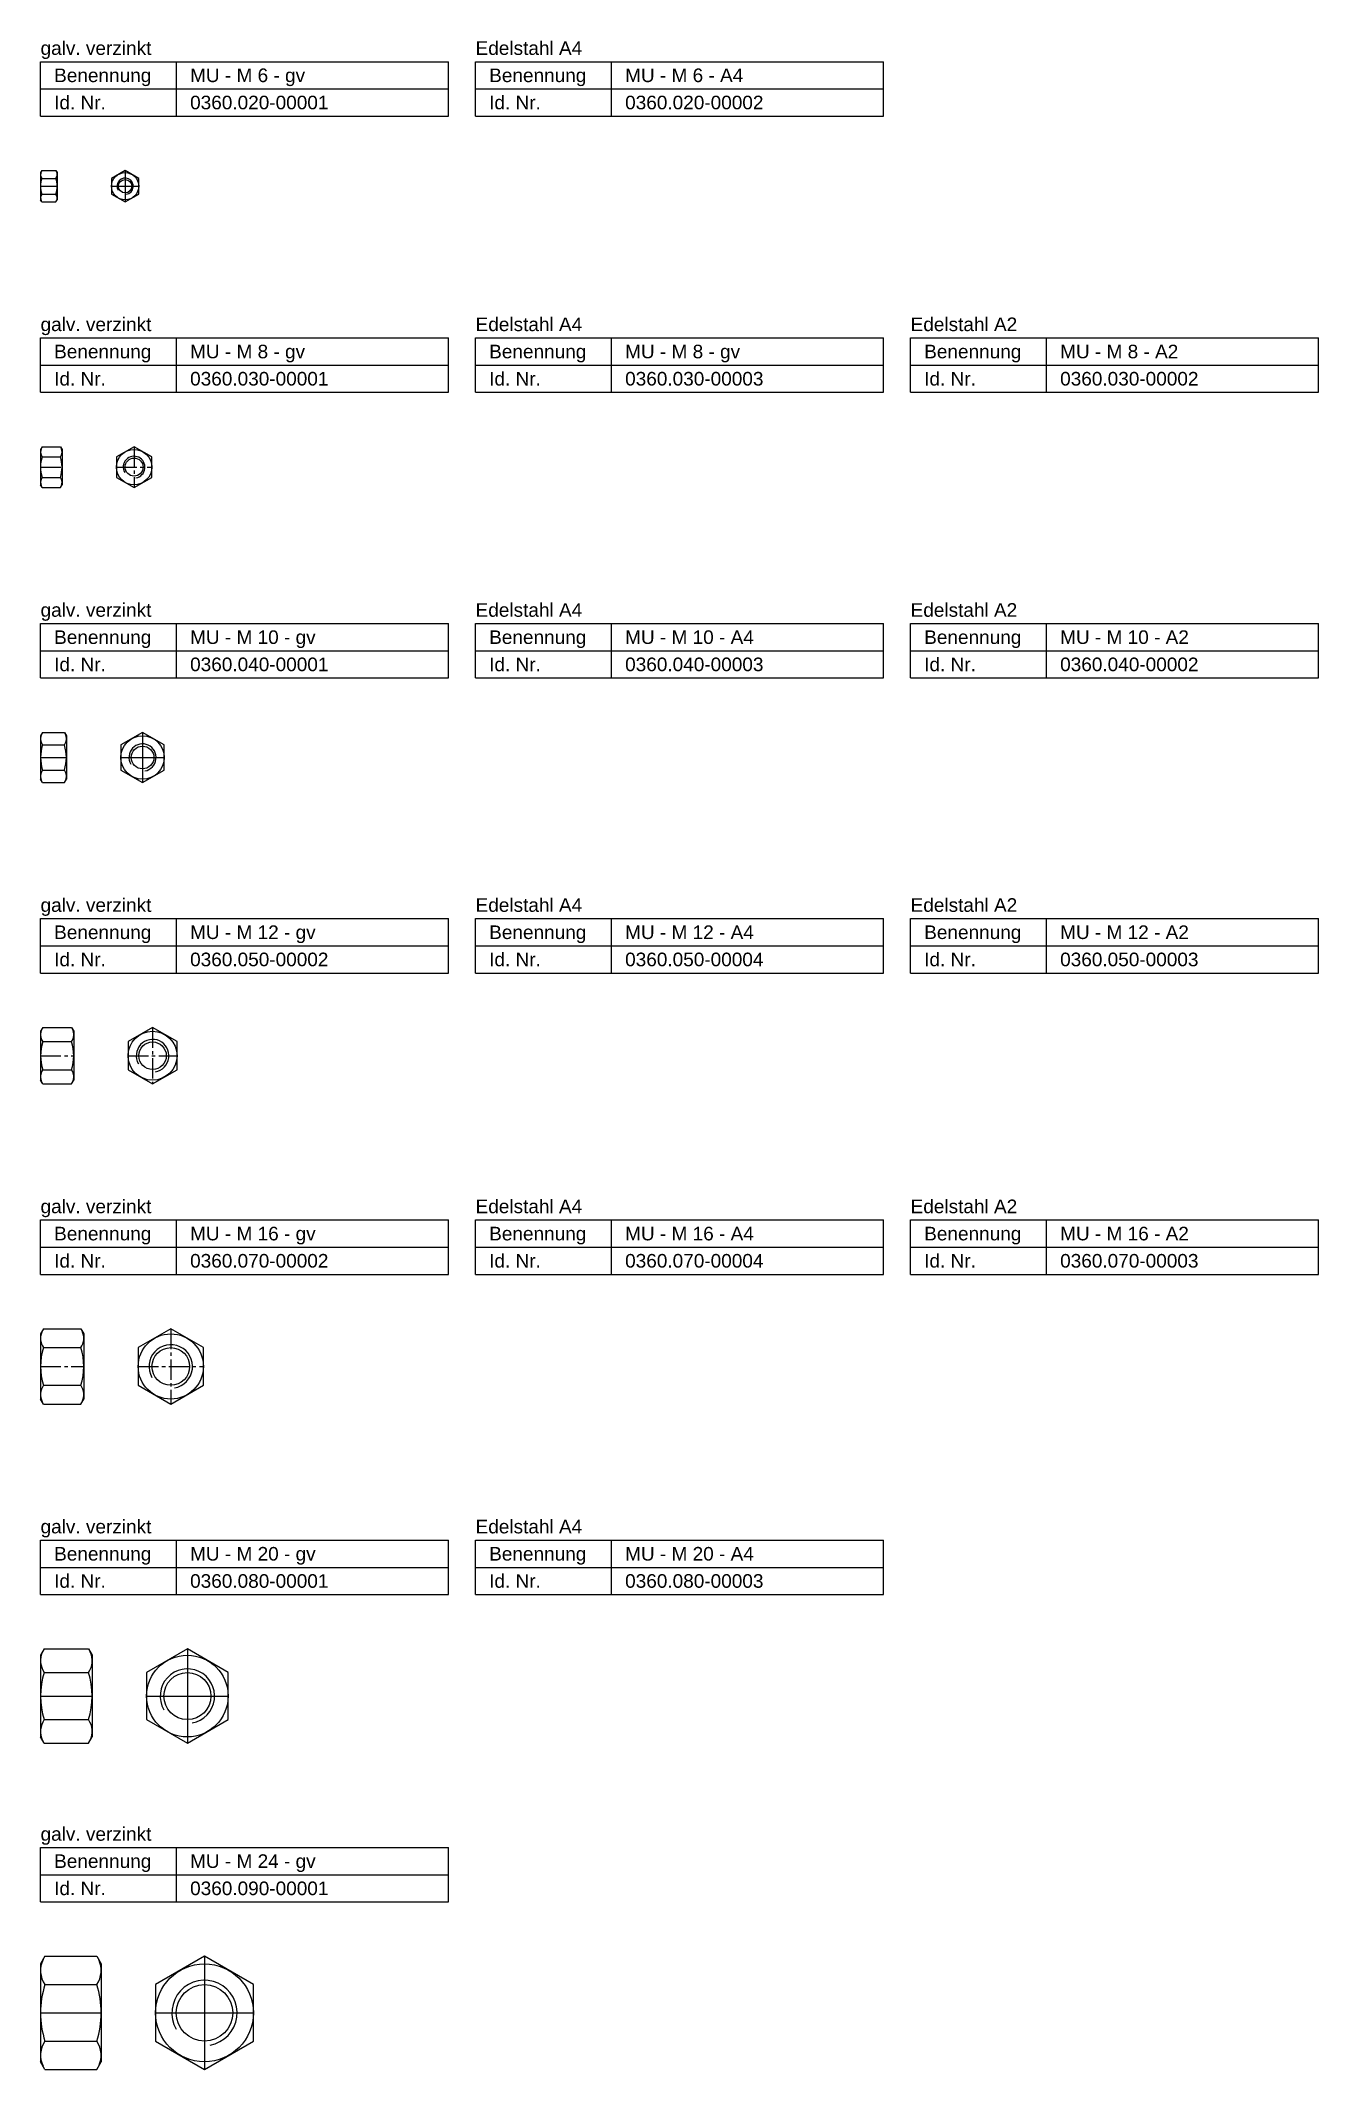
# Model space of a CAD drawing. Header units: millimetres. Extents: x -218 to 252, y 1890 to 2636.
import ezdxf

# ---------------------------------------------------------------- set-up
doc = ezdxf.new("R2010")
doc.units = ezdxf.units.MM
doc.header["$LTSCALE"] = 10
doc.header["$MEASUREMENT"] = 0
doc.linetypes.add('MITTE2', pattern=[1.125, 0.75, -0.125, 0.125, -0.125])
doc.layers.add('HALFEN', color=2, linetype='CONTINUOUS')
doc.styles.add('ARIAL50', font='ARIAL.TTF', dxfattribs={"height": 5})

msp = doc.modelspace()

# ---------------------------------------------------------------- linework, layer by layer
at = {"layer": 'HALFEN'}
for p, q in [((-217.75, 2628.01), (-67.75, 2628.01)), ((-217.75, 2608.01), (-217.75, 2628.01)), ((-167.75, 2608.01), (-167.75, 2628.01)), ((-67.75, 2608.01), (-67.75, 2628.01)), ((-57.75, 2628.01), (92.25, 2628.01)), ((-57.75, 2608.01), (-57.75, 2628.01)), ((-7.75, 2608.01), (-7.75, 2628.01)), ((92.25, 2608.01), (92.25, 2628.01)), ((-217.75, 2618.01), (-67.75, 2618.01)), ((-57.75, 2618.01), (92.25, 2618.01)), ((-217.75, 2608.01), (-67.75, 2608.01)), ((-57.75, 2608.01), (92.25, 2608.01)), ((-217.3, 2588.01), (-217.75, 2587.23)), ((-217.75, 2587.23), (-217.75, 2577.23)), ((-217.3, 2588.01), (-212.1, 2588.01)), ((-217.3, 2585.12), (-212.1, 2585.12)), ((-212.1, 2588.01), (-211.65, 2587.23)), ((-211.65, 2587.23), (-211.65, 2577.23)), ((-217.3, 2576.46), (-217.75, 2577.23)), ((-217.3, 2579.35), (-212.1, 2579.35)), ((-217.3, 2576.46), (-212.1, 2576.46)), ((-212.1, 2576.46), (-211.65, 2577.23)), ((-217.75, 2526.46), (-67.75, 2526.46)), ((-217.75, 2506.46), (-217.75, 2526.46)), ((-167.75, 2506.46), (-167.75, 2526.46)), ((-67.75, 2506.46), (-67.75, 2526.46)), ((-57.75, 2526.46), (92.25, 2526.46)), ((-57.75, 2506.46), (-57.75, 2526.46)), ((-7.75, 2506.46), (-7.75, 2526.46)), ((92.25, 2506.46), (92.25, 2526.46)), ((102.25, 2526.46), (252.25, 2526.46)), ((102.25, 2506.46), (102.25, 2526.46)), ((152.25, 2506.46), (152.25, 2526.46)), ((252.25, 2506.46), (252.25, 2526.46)), ((-217.75, 2516.46), (-67.75, 2516.46)), ((-57.75, 2516.46), (92.25, 2516.46)), ((102.25, 2516.46), (252.25, 2516.46)), ((-217.75, 2506.46), (-67.75, 2506.46)), ((-57.75, 2506.46), (92.25, 2506.46)), ((102.25, 2506.46), (252.25, 2506.46)), ((-217.17, 2486.46), (-217.75, 2485.45)), ((-217.75, 2485.45), (-217.75, 2472.45)), ((-217.17, 2486.46), (-210.43, 2486.46)), ((-210.43, 2486.46), (-209.85, 2485.45)), ((-209.85, 2485.45), (-209.85, 2472.45)), ((-217.17, 2482.71), (-210.43, 2482.71)), ((-217.17, 2471.44), (-217.75, 2472.45)), ((-217.17, 2475.2), (-210.43, 2475.2)), ((-217.17, 2471.44), (-210.43, 2471.44)), ((-210.43, 2471.44), (-209.85, 2472.45)), ((-217.75, 2421.44), (-67.75, 2421.44)), ((-217.75, 2401.44), (-217.75, 2421.44)), ((-167.75, 2401.44), (-167.75, 2421.44)), ((-67.75, 2401.44), (-67.75, 2421.44)), ((-57.75, 2421.44), (92.25, 2421.44)), ((-57.75, 2401.44), (-57.75, 2421.44)), ((-7.75, 2401.44), (-7.75, 2421.44)), ((92.25, 2401.44), (92.25, 2421.44)), ((102.25, 2421.44), (252.25, 2421.44)), ((102.25, 2401.44), (102.25, 2421.44)), ((152.25, 2401.44), (152.25, 2421.44)), ((252.25, 2401.44), (252.25, 2421.44)), ((-217.75, 2411.44), (-67.75, 2411.44)), ((-57.75, 2411.44), (92.25, 2411.44)), ((102.25, 2411.44), (252.25, 2411.44)), ((-217.75, 2401.44), (-67.75, 2401.44)), ((-57.75, 2401.44), (92.25, 2401.44)), ((102.25, 2401.44), (252.25, 2401.44)), ((-217.03, 2381.44), (-217.75, 2380.2)), ((-217.75, 2380.2), (-217.75, 2364.2)), ((-217.03, 2381.44), (-208.97, 2381.44)), ((-208.97, 2381.44), (-208.25, 2380.2)), ((-208.25, 2380.2), (-208.25, 2364.2)), ((-217.03, 2376.82), (-208.97, 2376.82)), ((-217.03, 2367.58), (-208.97, 2367.58)), ((-217.03, 2362.96), (-217.75, 2364.2)), ((-217.03, 2362.96), (-208.97, 2362.96)), ((-208.97, 2362.96), (-208.25, 2364.2)), ((-217.75, 2312.96), (-67.75, 2312.96)), ((-217.75, 2292.96), (-217.75, 2312.96)), ((-167.75, 2292.96), (-167.75, 2312.96)), ((-67.75, 2292.96), (-67.75, 2312.96)), ((-57.75, 2312.96), (92.25, 2312.96)), ((-57.75, 2292.96), (-57.75, 2312.96)), ((-7.75, 2292.96), (-7.75, 2312.96)), ((92.25, 2292.96), (92.25, 2312.96)), ((102.25, 2312.96), (252.25, 2312.96)), ((102.25, 2292.96), (102.25, 2312.96)), ((152.25, 2292.96), (152.25, 2312.96)), ((252.25, 2292.96), (252.25, 2312.96)), ((-217.75, 2302.96), (-67.75, 2302.96)), ((-57.75, 2302.96), (92.25, 2302.96)), ((102.25, 2302.96), (252.25, 2302.96)), ((-217.75, 2292.96), (-67.75, 2292.96)), ((-57.75, 2292.96), (92.25, 2292.96)), ((102.25, 2292.96), (252.25, 2292.96)), ((-216.94, 2272.96), (-217.75, 2271.57)), ((-217.75, 2271.57), (-217.75, 2253.57)), ((-216.94, 2272.96), (-206.36, 2272.96)), ((-216.94, 2267.77), (-206.36, 2267.77)), ((-206.36, 2272.96), (-205.55, 2271.57)), ((-205.55, 2271.57), (-205.55, 2253.57)), ((-216.94, 2252.17), (-217.75, 2253.57)), ((-216.94, 2257.37), (-206.36, 2257.37)), ((-206.36, 2252.17), (-205.55, 2253.57)), ((-216.94, 2252.17), (-206.36, 2252.17)), ((-217.75, 2202.17), (-67.75, 2202.17)), ((-217.75, 2182.17), (-217.75, 2202.17)), ((-167.75, 2182.17), (-167.75, 2202.17)), ((-67.75, 2182.17), (-67.75, 2202.17)), ((-57.75, 2202.17), (92.25, 2202.17)), ((-57.75, 2182.17), (-57.75, 2202.17)), ((-7.75, 2182.17), (-7.75, 2202.17)), ((92.25, 2182.17), (92.25, 2202.17)), ((102.25, 2202.17), (252.25, 2202.17)), ((102.25, 2182.17), (102.25, 2202.17)), ((152.25, 2182.17), (152.25, 2202.17)), ((252.25, 2182.17), (252.25, 2202.17)), ((-217.75, 2192.17), (-67.75, 2192.17)), ((-57.75, 2192.17), (92.25, 2192.17)), ((102.25, 2192.17), (252.25, 2192.17)), ((-217.75, 2182.17), (-67.75, 2182.17)), ((-57.75, 2182.17), (92.25, 2182.17)), ((102.25, 2182.17), (252.25, 2182.17)), ((-216.68, 2162.17), (-217.75, 2160.31)), ((-217.75, 2160.31), (-217.75, 2136.31)), ((-216.68, 2162.17), (-202.92, 2162.17)), ((-202.92, 2162.17), (-201.85, 2160.31)), ((-201.85, 2160.31), (-201.85, 2136.31)), ((-216.68, 2155.24), (-202.92, 2155.24)), ((-216.68, 2141.38), (-202.92, 2141.38)), ((-216.68, 2134.45), (-217.75, 2136.31)), ((-216.68, 2134.45), (-202.92, 2134.45)), ((-202.92, 2134.45), (-201.85, 2136.31)), ((-217.75, 2084.45), (-67.75, 2084.45)), ((-217.75, 2064.45), (-217.75, 2084.45)), ((-167.75, 2064.45), (-167.75, 2084.45)), ((-67.75, 2064.45), (-67.75, 2084.45)), ((-57.75, 2084.45), (92.25, 2084.45)), ((-57.75, 2064.45), (-57.75, 2084.45)), ((-7.75, 2064.45), (-7.75, 2084.45)), ((92.25, 2064.45), (92.25, 2084.45)), ((-217.75, 2074.45), (-67.75, 2074.45)), ((-57.75, 2074.45), (92.25, 2074.45)), ((-217.75, 2064.45), (-67.75, 2064.45)), ((-57.75, 2064.45), (92.25, 2064.45)), ((-216.41, 2044.45), (-217.75, 2042.13)), ((-216.41, 2044.45), (-200.09, 2044.45)), ((-200.09, 2044.45), (-198.75, 2042.13)), ((-217.75, 2042.13), (-217.75, 2012.13)), ((-198.75, 2042.13), (-198.75, 2012.13)), ((-216.41, 2035.79), (-200.09, 2035.79)), ((-216.41, 2018.47), (-200.09, 2018.47)), ((-216.41, 2009.8), (-217.75, 2012.13)), ((-216.41, 2009.8), (-200.09, 2009.8)), ((-200.09, 2009.8), (-198.75, 2012.13)), ((-217.75, 1971.45), (-67.75, 1971.45)), ((-217.75, 1951.45), (-217.75, 1971.45)), ((-167.75, 1951.45), (-167.75, 1971.45)), ((-67.75, 1951.45), (-67.75, 1971.45)), ((-217.75, 1961.45), (-67.75, 1961.45)), ((-217.75, 1951.45), (-67.75, 1951.45)), ((-216.14, 1931.45), (-217.75, 1928.66)), ((-217.75, 1928.66), (-217.75, 1892.66)), ((-216.14, 1931.45), (-197.06, 1931.45)), ((-197.06, 1931.45), (-195.45, 1928.66)), ((-195.45, 1928.66), (-195.45, 1892.66)), ((-216.14, 1921.06), (-197.06, 1921.06)), ((-216.14, 1900.27), (-197.06, 1900.27)), ((-216.14, 1889.87), (-217.75, 1892.66)), ((-216.14, 1889.87), (-197.06, 1889.87)), ((-197.06, 1889.87), (-195.45, 1892.66))]:
    msp.add_line(p, q, dxfattribs=at)
at = {"layer": 'HALFEN', "color": 1}
for p, q in [((-217.75, 2582.23), (-211.65, 2582.23)), ((-191.65, 2582.23), (-181.65, 2582.23)), ((-186.65, 2588.01), (-186.65, 2576.46)), ((-180.25, 2381.44), (-180.25, 2362.97)), ((-217.75, 2372.2), (-208.25, 2372.2)), ((-188.25, 2372.2), (-172.25, 2372.2)), ((-163.75, 2044.45), (-163.75, 2009.81)), ((-217.75, 2027.13), (-198.75, 2027.13)), ((-178.75, 2027.13), (-148.75, 2027.13)), ((-157.45, 1931.45), (-157.45, 1889.88)), ((-217.75, 1910.66), (-195.45, 1910.66)), ((-175.45, 1910.66), (-139.45, 1910.66))]:
    msp.add_line(p, q, dxfattribs=at)
at = {"layer": 'HALFEN', "color": 1, "linetype": 'MITTE2'}
for p, q in [((-183.35, 2486.46), (-183.35, 2471.45)), ((-217.75, 2478.95), (-209.85, 2478.95)), ((-189.85, 2478.95), (-176.85, 2478.95)), ((-176.55, 2272.96), (-176.55, 2252.18)), ((-217.75, 2262.57), (-205.55, 2262.57)), ((-185.55, 2262.57), (-167.55, 2262.57)), ((-169.85, 2162.17), (-169.85, 2134.46)), ((-217.75, 2148.31), (-201.85, 2148.31)), ((-181.85, 2148.31), (-157.85, 2148.31))]:
    msp.add_line(p, q, dxfattribs=at)
at = {"layer": 'HALFEN'}
for points in [[(-191.65, 2579.35), (-186.65, 2576.46), (-181.65, 2579.35), (-181.65, 2585.12), (-186.65, 2588.01), (-191.65, 2585.12)], [(-189.85, 2475.2), (-183.35, 2471.45), (-176.85, 2475.2), (-176.85, 2482.71), (-183.35, 2486.46), (-189.85, 2482.71)], [(-188.25, 2367.59), (-180.25, 2362.97), (-172.25, 2367.59), (-172.25, 2376.82), (-180.25, 2381.44), (-188.25, 2376.82)], [(-185.55, 2257.37), (-176.55, 2252.18), (-167.55, 2257.37), (-167.55, 2267.77), (-176.55, 2272.96), (-185.55, 2267.77)], [(-181.85, 2141.39), (-169.85, 2134.46), (-157.85, 2141.39), (-157.85, 2155.24), (-169.85, 2162.17), (-181.85, 2155.24)], [(-178.75, 2018.47), (-163.75, 2009.81), (-148.75, 2018.47), (-148.75, 2035.79), (-163.75, 2044.45), (-178.75, 2035.79)], [(-175.45, 1900.27), (-157.45, 1889.88), (-139.45, 1900.27), (-139.45, 1921.05), (-157.45, 1931.45), (-175.45, 1921.05)]]:
    msp.add_lwpolyline(points, close=True, dxfattribs=at)
for centre, radius in [((-186.65, 2582.23), 5), ((-186.65, 2582.23), 2.46), ((-183.35, 2478.95), 6.5), ((-183.35, 2478.95), 3.32), ((-180.25, 2372.2), 8), ((-180.25, 2372.2), 4.19), ((-176.55, 2262.57), 9), ((-176.55, 2262.57), 5.05), ((-169.85, 2148.31), 12), ((-169.85, 2148.31), 6.92), ((-163.75, 2027.13), 15), ((-163.75, 2027.13), 8.65), ((-157.45, 1910.66), 18), ((-157.45, 1910.66), 10.38)]:
    msp.add_circle(centre, radius, dxfattribs=at)
for centre, radius, start, end in [((-215.2, 2586.57), 2.55, 154.43847, 214.43847), ((-208.21, 2582.23), 9.54, 162.38303, 197.61697), ((-214.2, 2586.57), 2.55, 325.56153, 25.56153), ((-221.19, 2582.23), 9.54, 342.38303, 17.61697), ((-215.2, 2577.9), 2.55, 145.56153, 205.56153), ((-214.2, 2577.9), 2.55, 334.43847, 34.43847), ((-214.43, 2484.58), 3.32, 154.43847, 214.43847), ((-213.17, 2484.58), 3.32, 325.56153, 25.56153), ((-205.35, 2478.95), 12.4, 162.38303, 197.61697), ((-222.25, 2478.95), 12.4, 342.38303, 17.61697), ((-214.43, 2473.32), 3.32, 145.56153, 205.56153), ((-213.17, 2473.32), 3.32, 334.43847, 34.43847), ((-213.67, 2379.13), 4.08, 154.43847, 214.43847), ((-212.33, 2379.13), 4.08, 325.56153, 25.56153), ((-202.48, 2372.2), 15.27, 162.38303, 197.61697), ((-223.52, 2372.2), 15.27, 342.38303, 17.61697), ((-213.67, 2365.27), 4.08, 145.56153, 205.56153), ((-212.33, 2365.27), 4.08, 334.43847, 34.43847), ((-213.15, 2270.37), 4.6, 154.43847, 214.43847), ((-200.58, 2262.57), 17.17, 162.38303, 197.61697), ((-210.15, 2270.37), 4.6, 325.56153, 25.56153), ((-222.72, 2262.57), 17.17, 342.38303, 17.61697), ((-213.15, 2254.77), 4.6, 145.56153, 205.56153), ((-210.15, 2254.77), 4.6, 334.43847, 34.43847), ((-211.62, 2158.71), 6.13, 154.43847, 214.43847), ((-207.98, 2158.71), 6.13, 325.56153, 25.56153), ((-194.85, 2148.31), 22.9, 162.38303, 197.61697), ((-224.75, 2148.31), 22.9, 342.38303, 17.61697), ((-211.62, 2137.92), 6.13, 145.56153, 205.56153), ((-207.98, 2137.92), 6.13, 334.43847, 34.43847), ((-210.09, 2040.12), 7.66, 154.43847, 214.43847), ((-206.41, 2040.12), 7.66, 325.56153, 25.56153), ((-189.13, 2027.13), 28.62, 162.38303, 197.61697), ((-227.37, 2027.13), 28.62, 342.38303, 17.61697), ((-210.09, 2014.14), 7.66, 145.56153, 205.56153), ((-206.41, 2014.14), 7.66, 334.43847, 34.43847), ((-208.56, 1926.26), 9.19, 154.43847, 214.43847), ((-204.64, 1926.26), 9.19, 325.56153, 25.56153), ((-183.4, 1910.66), 34.35, 162.38303, 197.61697), ((-229.8, 1910.66), 34.35, 342.38303, 17.61697), ((-208.56, 1895.07), 9.19, 145.56153, 205.56153), ((-204.64, 1895.07), 9.19, 334.43847, 34.43847)]:
    msp.add_arc(centre, radius, start, end, dxfattribs=at)
at = {"layer": 'HALFEN', "color": 1}
for centre, radius in [((-186.65, 2582.23), 3), ((-183.35, 2478.95), 4), ((-180.25, 2372.2), 5), ((-176.55, 2262.57), 6), ((-169.85, 2148.31), 8), ((-163.75, 2027.13), 10), ((-157.45, 1910.66), 12)]:
    msp.add_arc(centre, radius, 280, 210, dxfattribs=at)

# ---------------------------------------------------------------- texts
at = {"layer": 'HALFEN', "style": 'ARIAL50'}
for s, p in [('galv. verzinkt', (-217.75, 2630.51)), ('Edelstahl A4', (-57.75, 2630.51)), ('MU - M 6 - gv', (-162.75, 2620.51)), ('MU - M 6 - A4', (-2.75, 2620.51)), ('Benennung', (-212.75, 2620.51)), ('Benennung', (-52.75, 2620.51)), ('Id. Nr.', (-212.75, 2610.51)), ('0360.020-00001', (-162.75, 2610.51)), ('Id. Nr.', (-52.75, 2610.51)), ('0360.020-00002', (-2.75, 2610.51)), ('galv. verzinkt', (-217.75, 2528.96)), ('Edelstahl A4', (-57.75, 2528.96)), ('Edelstahl A2', (102.25, 2528.96)), ('Benennung', (-212.75, 2518.96)), ('MU - M 8 - gv', (-162.75, 2518.96)), ('Benennung', (-52.75, 2518.96)), ('MU - M 8 - gv', (-2.75, 2518.96)), ('Benennung', (107.25, 2518.96)), ('MU - M 8 - A2', (157.25, 2518.96)), ('Id. Nr.', (-212.75, 2508.96)), ('0360.030-00001', (-162.75, 2508.96)), ('Id. Nr.', (-52.75, 2508.96)), ('0360.030-00003', (-2.75, 2508.96)), ('Id. Nr.', (107.25, 2508.96)), ('0360.030-00002', (157.25, 2508.96)), ('galv. verzinkt', (-217.75, 2423.94)), ('Edelstahl A4', (-57.75, 2423.94)), ('Edelstahl A2', (102.25, 2423.94)), ('Benennung', (-212.75, 2413.94)), ('MU - M 10 - gv', (-162.75, 2413.94)), ('Benennung', (-52.75, 2413.94)), ('MU - M 10 - A4', (-2.75, 2413.94)), ('Benennung', (107.25, 2413.94)), ('MU - M 10 - A2', (157.25, 2413.94)), ('Id. Nr.', (-212.75, 2403.94)), ('0360.040-00001', (-162.75, 2403.94)), ('Id. Nr.', (-52.75, 2403.94)), ('0360.040-00003', (-2.75, 2403.94)), ('Id. Nr.', (107.25, 2403.94)), ('0360.040-00002', (157.25, 2403.94)), ('galv. verzinkt', (-217.75, 2315.46)), ('Edelstahl A4', (-57.75, 2315.46)), ('Edelstahl A2', (102.25, 2315.46)), ('Benennung', (-212.75, 2305.46)), ('MU - M 12 - gv', (-162.75, 2305.46)), ('Benennung', (-52.75, 2305.46)), ('MU - M 12 - A4', (-2.75, 2305.46)), ('Benennung', (107.25, 2305.46)), ('MU - M 12 - A2', (157.25, 2305.46)), ('Id. Nr.', (-212.75, 2295.46)), ('0360.050-00002', (-162.75, 2295.46)), ('Id. Nr.', (-52.75, 2295.46)), ('0360.050-00004', (-2.75, 2295.46)), ('Id. Nr.', (107.25, 2295.46)), ('0360.050-00003', (157.25, 2295.46)), ('galv. verzinkt', (-217.75, 2204.67)), ('Edelstahl A4', (-57.75, 2204.67)), ('Edelstahl A2', (102.25, 2204.67)), ('Benennung', (-212.75, 2194.67)), ('MU - M 16 - gv', (-162.75, 2194.67)), ('Benennung', (-52.75, 2194.67)), ('MU - M 16 - A4', (-2.75, 2194.67)), ('Benennung', (107.25, 2194.67)), ('MU - M 16 - A2', (157.25, 2194.67)), ('Id. Nr.', (-212.75, 2184.67)), ('0360.070-00002', (-162.75, 2184.67)), ('Id. Nr.', (-52.75, 2184.67)), ('0360.070-00004', (-2.75, 2184.67)), ('Id. Nr.', (107.25, 2184.67)), ('0360.070-00003', (157.25, 2184.67)), ('galv. verzinkt', (-217.75, 2086.95)), ('Edelstahl A4', (-57.75, 2086.95)), ('Benennung', (-212.75, 2076.95)), ('MU - M 20 - gv', (-162.75, 2076.95)), ('Benennung', (-52.75, 2076.95)), ('MU - M 20 - A4', (-2.75, 2076.95)), ('Id. Nr.', (-212.75, 2066.95)), ('0360.080-00001', (-162.75, 2066.95)), ('Id. Nr.', (-52.75, 2066.95)), ('0360.080-00003', (-2.75, 2066.95)), ('galv. verzinkt', (-217.75, 1973.95)), ('Benennung', (-212.75, 1963.95)), ('MU - M 24 - gv', (-162.75, 1963.95)), ('Id. Nr.', (-212.75, 1953.95)), ('0360.090-00001', (-162.75, 1953.95))]:
    msp.add_text(s, height=5, dxfattribs=at).set_placement(p)

doc.saveas('drawing.dxf')
